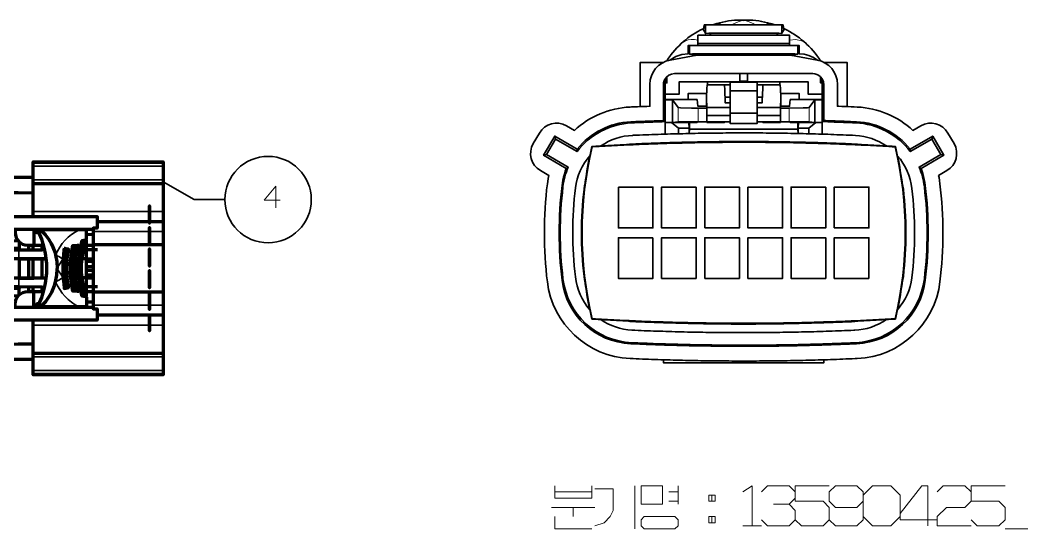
# Model space of a CAD drawing. Header units: millimetres. Extents: x 0 to 174, y 0 to 33.
# Drawn here: x 67.044 to 70.241, y 8.087 to 9.712 of the extents above; entities that cross this region are included whole.
import ezdxf

# ---------------------------------------------------------------- set-up
doc = ezdxf.new("R2010")
doc.units = ezdxf.units.MM
doc.layers.add('PDF_Geomertry', color=7, linetype='Continuous', true_color=0x405f80)

# ---------------------------------------------------------------- blocks, each defined once
blk = doc.blocks.new('SYM_13590425_006')
at = {"layer": 'PDF_Geomertry', "color": 7, "lineweight": 35}
for points in [[(0.0029, 0.5424), (0.0029, 0.5449), (-0.0069, 0.545, 0.066921), (-0.0824, 0.5339), (-0.0918, 0.531), (-0.0961, 0.5296)], [(0.1019, 0.5296), (0.0926, 0.5326), (0.0882, 0.5339, 0.06561), (0.0128, 0.545), (0.0029, 0.5449)], [(-0.1357, 0.5125, 0.06498), (-0.1961, 0.4699), (-0.2032, 0.4631), (-0.21, 0.456), (-0.2167, 0.4488), (-0.2231, 0.4413), (-0.2292, 0.4336), (-0.2308, 0.4314), (-0.2365, 0.4233), (-0.2421, 0.4151), (-0.2422, 0.415), (-0.2422, 0.4144)], [(0.1415, 0.5125, -0.064821), (0.2019, 0.4699), (0.2039, 0.4681), (0.211, 0.4611), (0.2178, 0.454), (0.2243, 0.4467), (0.2307, 0.4392), (0.2367, 0.4314), (0.2368, 0.4313), (0.2425, 0.4232), (0.2481, 0.415), (0.2481, 0.4144)], [(-0.2531, 0.224), (-0.2628, 0.2236), (-0.2726, 0.2233), (-0.2825, 0.2229), (-0.2924, 0.2226), (-0.3022, 0.2222), (-0.3119, 0.2219), (-0.3218, 0.2215), (-0.3317, 0.2211), (-0.3415, 0.2207), (-0.3514, 0.2203), (-0.3575, 0.22, 0.21611), (-0.5282, 0.1328), (-0.5286, 0.1251)], [(0.534, 0.1328, 0.21683), (0.3633, 0.22), (0.3536, 0.2204), (0.3437, 0.2208), (0.3339, 0.2213), (0.324, 0.2217), (0.3142, 0.2221), (0.3044, 0.2224), (0.2946, 0.2228), (0.2847, 0.2231), (0.2749, 0.2235), (0.265, 0.2238), (0.2589, 0.224)], [(-0.2471, 0.2208), (-0.2569, 0.2204), (-0.2668, 0.2201), (-0.2767, 0.2199), (-0.2864, 0.2194), (-0.2963, 0.219), (-0.3061, 0.2188), (-0.316, 0.2183), (-0.3258, 0.2179), (-0.3356, 0.2175), (-0.3454, 0.2171), (-0.3544, 0.2167, 0.223139), (-0.5286, 0.1251), (-0.5976, 0.165), (-0.6261, 0.1156), (-0.5571, 0.0757, 0.071283), (-0.5736, 0.0129, 0.059479), (-0.5736, -0.2812, 0.367756), (-0.3544, -0.4851), (-0.3446, -0.4856), (-0.3347, -0.486), (-0.325, -0.4864), (-0.3151, -0.4868), (-0.3053, -0.4871), (-0.2954, -0.4875), (-0.2856, -0.4879), (-0.2757, -0.4882), (-0.266, -0.4885), (-0.2561, -0.4889), (-0.2463, -0.4892), (-0.2364, -0.4894), (-0.2265, -0.4897), (-0.2168, -0.49), (-0.207, -0.4903), (-0.1971, -0.4906), (-0.1872, -0.4908), (-0.1774, -0.491), (-0.1675, -0.4912), (-0.1576, -0.4914), (-0.1479, -0.4917), (-0.1381, -0.4918), (-0.1282, -0.4919), (-0.1183, -0.4921), (-0.1085, -0.4922), (-0.0986, -0.4924), (-0.0888, -0.4925), (-0.079, -0.4926), (-0.0692, -0.4928), (-0.0593, -0.4928), (-0.0494, -0.4929), (-0.0396, -0.4929), (-0.0297, -0.4929), (-0.0199, -0.4931), (-0.0101, -0.4931), (-0.0003, -0.4931), (0.0096, -0.4931), (0.0194, -0.4931), (0.0293, -0.4931), (0.0392, -0.4929), (0.049, -0.4929), (0.0589, -0.4928), (0.0686, -0.4928), (0.0785, -0.4926), (0.0883, -0.4926), (0.0982, -0.4925), (0.1081, -0.4924), (0.1179, -0.4922), (0.1278, -0.4921), (0.1375, -0.4919), (0.1474, -0.4918), (0.1572, -0.4915), (0.1671, -0.4914), (0.1769, -0.4911), (0.1868, -0.491), (0.1967, -0.4907), (0.2064, -0.4904), (0.2162, -0.4901), (0.2261, -0.49), (0.236, -0.4897), (0.2458, -0.4893), (0.2557, -0.489), (0.2654, -0.4887), (0.2753, -0.4885), (0.2851, -0.4881), (0.295, -0.4878), (0.3049, -0.4874), (0.3146, -0.4869), (0.3244, -0.4865), (0.3343, -0.4862), (0.3442, -0.4858), (0.354, -0.4854), (0.3603, -0.4851, 0.367568), (0.5794, -0.2812, 0.059525), (0.5794, 0.0129, 0.07101), (0.5629, 0.0757), (0.6319, 0.1156), (0.6035, 0.165), (0.5344, 0.1251, 0.223804), (0.3603, 0.2167), (0.3504, 0.2171), (0.3406, 0.2175), (0.3308, 0.2179), (0.321, 0.2183), (0.3111, 0.2188), (0.3012, 0.2192), (0.2914, 0.2194), (0.2815, 0.2199), (0.2718, 0.2201), (0.2619, 0.2206), (0.2529, 0.2208)], [(0.3596, 0.1767), (0.3499, 0.1771), (0.34, 0.1775), (0.3301, 0.1779), (0.3203, 0.1783), (0.3104, 0.1788), (0.3007, 0.179), (0.2908, 0.1794), (0.281, 0.1797), (0.2711, 0.1801), (0.2613, 0.1804), (0.2515, 0.1807), (0.2417, 0.1811), (0.2318, 0.1814), (0.2219, 0.1817), (0.2121, 0.1819), (0.2022, 0.1821), (0.1924, 0.1824), (0.1826, 0.1826), (0.1728, 0.1828), (0.1629, 0.1831), (0.1531, 0.1832), (0.1432, 0.1833), (0.1333, 0.1836), (0.1236, 0.1838), (0.1137, 0.1839), (0.1039, 0.184), (0.094, 0.1842), (0.0842, 0.1842), (0.0743, 0.1843), (0.0644, 0.1844), (0.0547, 0.1844), (0.0449, 0.1844), (0.035, 0.1846), (0.0251, 0.1846), (0.0153, 0.1846), (0.0054, 0.1846), (-0.0044, 0.1846), (-0.0143, 0.1846), (-0.024, 0.1846), (-0.0339, 0.1846), (-0.0437, 0.1844), (-0.0536, 0.1844), (-0.0635, 0.1843), (-0.0733, 0.1843), (-0.0832, 0.1842), (-0.0929, 0.184), (-0.1028, 0.1839), (-0.1126, 0.1838), (-0.1225, 0.1836), (-0.1324, 0.1835), (-0.1422, 0.1833), (-0.1521, 0.1831), (-0.1618, 0.1829), (-0.1717, 0.1828), (-0.1815, 0.1825), (-0.1914, 0.1822), (-0.2012, 0.1819), (-0.2111, 0.1818), (-0.221, 0.1815), (-0.2307, 0.1813), (-0.2406, 0.181), (-0.2504, 0.1806), (-0.2603, 0.1803), (-0.2701, 0.18), (-0.28, 0.1796), (-0.2897, 0.1793), (-0.2996, 0.1789), (-0.3094, 0.1785), (-0.3193, 0.1781), (-0.3292, 0.1778), (-0.3389, 0.1774), (-0.3487, 0.1769), (-0.3514, 0.1768, 0.143588), (-0.4529, 0.1429)], [(-0.4879, 0.1117, 0.148412), (-0.5338, 0.0094, 0.058647), (-0.534, -0.2753, 0.153657), (-0.4879, -0.38)], [(0.4938, -0.38, 0.14935), (0.5396, -0.2778, 0.058623), (0.5399, 0.0069, 0.153457), (0.4938, 0.1117)], [(-0.5632, 0.0714), (-0.5664, 0.0621), (-0.5693, 0.0528), (-0.5718, 0.0432), (-0.5739, 0.0336), (-0.5757, 0.0239), (-0.5767, 0.0168, 0.0598), (-0.5767, -0.2853)], [(0.5825, -0.2853, 0.059797), (0.5825, 0.0168), (0.5811, 0.0265), (0.5793, 0.0363), (0.5771, 0.0458), (0.5744, 0.0553), (0.5714, 0.0647), (0.569, 0.0714), (0.5629, 0.0757)], [(-0.5029, 0.0249), (-0.505, 0.0153), (-0.5065, 0.0056), (-0.5065, 0.005, 0.058924), (-0.5065, -0.2733), (-0.5051, -0.2831), (-0.5031, -0.2926), (-0.5029, -0.2932)], [(0.5087, -0.2932), (0.5108, -0.2836), (0.5124, -0.2739), (0.5124, -0.2733, 0.058875), (0.5124, 0.005), (0.511, 0.0147), (0.5089, 0.0243), (0.5087, 0.0249)], [(-0.5767, -0.2851, 0.366239), (-0.3575, -0.4883), (-0.3478, -0.4887), (-0.3379, -0.4892), (-0.3281, -0.4896), (-0.3182, -0.49), (-0.3083, -0.4904), (-0.2986, -0.4907), (-0.2888, -0.4911), (-0.2789, -0.4915), (-0.269, -0.4918), (-0.2592, -0.4921), (-0.2493, -0.4925), (-0.2396, -0.4928), (-0.2297, -0.4931), (-0.2199, -0.4933), (-0.21, -0.4936), (-0.2001, -0.4939), (-0.1903, -0.494), (-0.1806, -0.4943), (-0.1707, -0.4946), (-0.1608, -0.4947), (-0.151, -0.495), (-0.1411, -0.4951), (-0.1312, -0.4953), (-0.1214, -0.4954), (-0.1117, -0.4956), (-0.1018, -0.4957), (-0.0919, -0.4958), (-0.0821, -0.496), (-0.0722, -0.4961), (-0.0624, -0.4961), (-0.0525, -0.4962), (-0.0428, -0.4962), (-0.0329, -0.4964), (-0.0231, -0.4964), (-0.0132, -0.4964), (-0.0033, -0.4964), (0.0065, -0.4964), (0.0164, -0.4964), (0.0263, -0.4964), (0.036, -0.4964), (0.0458, -0.4962), (0.0557, -0.4962), (0.0656, -0.4961), (0.0754, -0.4961), (0.0853, -0.496), (0.0951, -0.4958), (0.1049, -0.4958), (0.1147, -0.4957), (0.1246, -0.4956), (0.1344, -0.4953), (0.1443, -0.4951), (0.1542, -0.495), (0.164, -0.4949), (0.1738, -0.4946), (0.1836, -0.4944), (0.1935, -0.4942), (0.2033, -0.4939), (0.2132, -0.4936), (0.2231, -0.4935), (0.2329, -0.4932), (0.2426, -0.4928), (0.2525, -0.4925), (0.2624, -0.4922), (0.2722, -0.4919), (0.2821, -0.4915), (0.2918, -0.4912), (0.3017, -0.4908), (0.3115, -0.4906), (0.3214, -0.4901), (0.3313, -0.4897), (0.3411, -0.4893), (0.3508, -0.4889), (0.3607, -0.4885), (0.3633, -0.4883, 0.367109), (0.5825, -0.2851)], [(-0.4529, -0.4112, 0.138884), (-0.3539, -0.445), (-0.344, -0.4454), (-0.3342, -0.4458), (-0.3243, -0.4462), (-0.3144, -0.4467), (-0.3047, -0.4471), (-0.2949, -0.4475), (-0.285, -0.4478), (-0.2751, -0.4482), (-0.2653, -0.4485), (-0.2554, -0.4487), (-0.2457, -0.4492), (-0.2358, -0.4494), (-0.226, -0.4497), (-0.2161, -0.45), (-0.2063, -0.4503), (-0.1964, -0.4506), (-0.1867, -0.4507), (-0.1768, -0.451), (-0.1669, -0.4511), (-0.1571, -0.4514), (-0.1472, -0.4515), (-0.1374, -0.4518), (-0.1275, -0.4519), (-0.1178, -0.4521), (-0.1079, -0.4522), (-0.0981, -0.4524), (-0.0882, -0.4525), (-0.0783, -0.4526), (-0.0685, -0.4526), (-0.0586, -0.4528), (-0.0489, -0.4528), (-0.039, -0.4529), (-0.0292, -0.4529), (-0.0193, -0.4529), (-0.0094, -0.4529), (0.0004, -0.4529), (0.0103, -0.4529), (0.02, -0.4529), (0.0299, -0.4529), (0.0397, -0.4529), (0.0496, -0.4529), (0.0594, -0.4528), (0.0693, -0.4528), (0.0792, -0.4526), (0.089, -0.4525), (0.0987, -0.4524), (0.1086, -0.4522), (0.1185, -0.4521), (0.1283, -0.4519), (0.1382, -0.4518), (0.1481, -0.4517), (0.1579, -0.4515), (0.1676, -0.4512), (0.1775, -0.4511), (0.1874, -0.4508), (0.1972, -0.4506), (0.2071, -0.4504), (0.2169, -0.4501), (0.2267, -0.4499), (0.2365, -0.4496), (0.2464, -0.4493), (0.2563, -0.449), (0.2661, -0.4486), (0.276, -0.4483), (0.2857, -0.4479), (0.2956, -0.4476), (0.3054, -0.4472), (0.3153, -0.4469), (0.3251, -0.4465), (0.335, -0.4461), (0.3447, -0.4457), (0.3546, -0.4453), (0.3572, -0.4451, 0.143374), (0.4586, -0.4112)]]:
    blk.add_lwpolyline(points, format="xyb", dxfattribs=at)
at = {"layer": 'PDF_Geomertry', "color": 7, "lineweight": 13}
for points in [[(0.0425, 0.5296), (0.0204, 0.5388), (0.011, 0.5429), (0.0107, 0.5431), (0.006, 0.5433), (0.0029, 0.5424), (-0.0012, 0.5435), (-0.0049, 0.5431), (-0.0069, 0.545)], [(0.0107, 0.5431), (0.0128, 0.545)], [(-0.0643, 0.5296), (-0.0738, 0.5339), (-0.0782, 0.5344), (-0.0824, 0.5339)], [(-0.0051, 0.5429), (-0.0146, 0.5388), (-0.0367, 0.5296)], [(0.0882, 0.5339), (0.084, 0.5344), (0.0796, 0.5339), (0.0701, 0.5296)], [(-0.1433, 0.4806), (-0.154, 0.4825), (-0.1644, 0.4826), (-0.174, 0.4814), (-0.1829, 0.4785), (-0.1961, 0.4699)], [(-0.0985, 0.5032), (-0.1067, 0.4978), (-0.1085, 0.4965)], [(0.1146, 0.4965), (0.1065, 0.5021), (0.1047, 0.5032)], [(0.2019, 0.4699), (0.195, 0.4751), (0.1872, 0.479), (0.1693, 0.4828), (0.1492, 0.4806)], [(-0.1608, 0.4371), (-0.1619, 0.435)], [(0.1678, 0.435), (0.1667, 0.4371)], [(-0.2057, 0.2201), (-0.2057, 0.2661)], [(-0.1428, 0.2635), (-0.1428, 0.2204)], [(0.1486, 0.2204), (0.1486, 0.2635)], [(0.2115, 0.2661), (0.2115, 0.2201)], [(-0.3544, 0.2167), (-0.3575, 0.22)], [(0.3633, 0.22), (0.3603, 0.2167)], [(-0.5767, 0.0168), (-0.5736, 0.0129)], [(0.5794, 0.0129), (0.5825, 0.0168)], [(-0.5736, -0.2812), (-0.5767, -0.2851)], [(0.5825, -0.2851), (0.5794, -0.2812)], [(-0.3575, -0.4883), (-0.3544, -0.4851)], [(0.3603, -0.4851), (0.3633, -0.4883)]]:
    blk.add_lwpolyline(points, dxfattribs=at)
at = {"layer": 'PDF_Geomertry', "color": 7, "lineweight": 35}
for points in [[(-0.1246, 0.5182), (-0.1333, 0.5139), (-0.1358, 0.5126)], [(-0.119, 0.5017), (-0.119, 0.5296), (-0.1229, 0.5296), (-0.1253, 0.5128), (-0.1222, 0.5083), (-0.119, 0.5017), (-0.1181, 0.5018), (-0.1083, 0.5029), (-0.0985, 0.5032), (0.0029, 0.5032), (0.1043, 0.5032), (0.1044, 0.5032)], [(0.1249, 0.5296), (0.0029, 0.5296), (-0.119, 0.5296)], [(0.1417, 0.5126), (0.1328, 0.5169), (0.1304, 0.5182)], [(-0.1435, 0.4633), (-0.1433, 0.4701), (0.0029, 0.4701), (0.1492, 0.4701), (0.1492, 0.4965), (0.0029, 0.4965), (-0.1433, 0.4965), (-0.1433, 0.4701)], [(0.1249, 0.5017), (0.1151, 0.5028), (0.1053, 0.5032), (0.1047, 0.5032)], [(-0.2324, 0.4169), (-0.214, 0.4285), (-0.1947, 0.4351), (-0.1744, 0.4368), (-0.1744, 0.4633), (-0.1703, 0.4633), (-0.1703, 0.4365), (-0.1619, 0.435), (-0.1494, 0.4322)], [(0.1761, 0.4633), (0.0029, 0.4633), (-0.1703, 0.4633)], [(0.1492, 0.4633), (0.1492, 0.47)], [(0.2382, 0.4169), (0.2254, 0.4257), (0.2112, 0.4321), (0.196, 0.436), (0.1803, 0.4368), (0.1803, 0.4633), (0.1761, 0.4633), (0.1761, 0.4365), (0.1678, 0.435), (0.1554, 0.4322)], [(-0.1703, 0.4365), (-0.1608, 0.4371), (0.0029, 0.4371), (0.1667, 0.4371), (0.1761, 0.4365)], [(-0.3278, 0.2685), (-0.3278, 0.4092), (-0.2546, 0.4092)], [(0.3336, 0.2685), (0.3336, 0.4092), (0.2604, 0.4092)], [(0.2587, 0.3382), (0.2575, 0.3479), (0.2536, 0.3568), (0.2474, 0.3643), (0.2393, 0.3699), (0.2301, 0.3731), (0.2233, 0.3738), (-0.2175, 0.3738), (-0.2272, 0.3724), (-0.2361, 0.3685), (-0.2436, 0.3622), (-0.2492, 0.3542), (-0.2524, 0.345), (-0.2529, 0.3382)], [(-0.2471, 0.3442), (-0.2422, 0.3442), (-0.2422, 0.3638)], [(-0.2471, 0.3578), (-0.2471, 0.2222), (-0.2471, 0.2208), (-0.2471, 0.1807)], [(-0.0089, 0.3738), (-0.0089, 0.3503), (-0.0089, 0.3467), (0.0147, 0.3467), (0.0147, 0.3503)], [(0.0147, 0.3738), (0.0147, 0.3503), (-0.0089, 0.3503)], [(0.2481, 0.3638), (0.2481, 0.3442), (0.2529, 0.3442)], [(0.2529, 0.3578), (0.2529, 0.2222), (0.2529, 0.2208), (0.2529, 0.1807)], [(-0.2531, 0.3382), (-0.2531, 0.224), (-0.2531, 0.2221), (-0.2471, 0.2222)], [(-0.0404, 0.3481), (-0.2028, 0.3481), (-0.2028, 0.3088), (-0.2471, 0.3088)], [(-0.0404, 0.2804), (-0.0561, 0.2804), (-0.0576, 0.3238), (-0.0583, 0.3346), (-0.0592, 0.3382), (-0.1135, 0.3382), (-0.1135, 0.3382), (-0.1135, 0.3382), (-0.1135, 0.3382), (-0.1136, 0.3381), (-0.1137, 0.3376), (-0.114, 0.3356), (-0.1147, 0.3275), (-0.116, 0.2954), (-0.116, 0.2696)], [(-0.1128, 0.3382), (-0.1128, 0.3479)], [(-0.0404, 0.3382), (-0.0593, 0.3382)], [(-0.0089, 0.3478), (-0.0404, 0.3478), (-0.0404, 0.3467), (-0.0089, 0.3467)], [(-0.0404, 0.3467), (-0.0404, 0.3461), (0.0463, 0.3461), (0.0463, 0.3467), (0.0463, 0.3478), (0.0147, 0.3478)], [(0.0463, 0.2474), (0.0463, 0.2147), (-0.0404, 0.2147), (-0.0404, 0.2474), (-0.0404, 0.319), (-0.0404, 0.3461)], [(0.0463, 0.3467), (0.0147, 0.3467)], [(0.2529, 0.3088), (0.2086, 0.3088), (0.2086, 0.3481), (0.0463, 0.3481)], [(0.0463, 0.3461), (0.0463, 0.319)], [(0.0651, 0.3382), (0.0463, 0.3382)], [(0.0463, 0.2804), (0.0619, 0.2804), (0.0622, 0.2875), (0.0636, 0.3272), (0.0644, 0.3363), (0.0647, 0.3381), (0.0649, 0.3382), (0.0649, 0.3382), (0.0649, 0.3382), (0.065, 0.3382), (0.1192, 0.3382), (0.1199, 0.3356), (0.1206, 0.3275), (0.1218, 0.2954), (0.1212, 0.2856), (0.1207, 0.2758), (0.1203, 0.266), (0.1203, 0.2654)], [(0.1186, 0.3382), (0.1186, 0.3479)], [(0.2589, 0.3382), (0.2589, 0.224), (0.2589, 0.2221), (0.2529, 0.2222)], [(-0.2471, 0.291), (-0.1456, 0.291), (-0.1433, 0.2696), (-0.116, 0.2696), (-0.1147, 0.2635), (-0.1428, 0.2635), (-0.1636, 0.2636), (-0.199, 0.265), (-0.2051, 0.2658), (-0.2057, 0.2661), (-0.2057, 0.2661), (-0.2242, 0.2901), (-0.2471, 0.2901)], [(-0.1428, 0.2203), (-0.1526, 0.2204), (-0.1625, 0.2204), (-0.1724, 0.2203), (-0.1822, 0.2203), (-0.1921, 0.2203), (-0.2018, 0.2201), (-0.2057, 0.2201), (-0.2243, 0.2178), (-0.2242, 0.2901)], [(-0.1743, 0.291), (-0.1743, 0.2979), (-0.1739, 0.3106), (-0.1154, 0.3106)], [(-0.1739, 0.3106), (-0.1739, 0.291)], [(-0.1144, 0.2654), (-0.1149, 0.2753), (-0.1154, 0.2851), (-0.116, 0.295), (-0.116, 0.2954)], [(-0.0404, 0.2989), (-0.0567, 0.2989)], [(-0.0404, 0.319), (0.0463, 0.319), (0.0463, 0.2474), (-0.0404, 0.2474)], [(0.0625, 0.2989), (0.0463, 0.2989)], [(0.2529, 0.2901), (0.23, 0.2901), (0.2115, 0.2661), (0.2063, 0.2651), (0.1924, 0.2642), (0.1486, 0.2635), (0.1206, 0.2635), (0.1218, 0.2696), (0.1492, 0.2696), (0.1514, 0.291), (0.2529, 0.291)], [(0.1212, 0.3106), (0.1797, 0.3106), (0.1801, 0.2979), (0.1801, 0.291)], [(0.1218, 0.2954), (0.1218, 0.2696)], [(0.23, 0.2901), (0.2301, 0.2178), (0.2115, 0.2201), (0.2018, 0.2203), (0.1919, 0.2203), (0.1821, 0.2203), (0.1722, 0.2204), (0.1624, 0.2204), (0.1525, 0.2203), (0.1486, 0.2203)], [(0.1797, 0.3106), (0.1797, 0.291)], [(-0.1147, 0.2635), (-0.1147, 0.2204), (-0.1428, 0.2204)], [(-0.0404, 0.2654), (-0.1144, 0.2654), (-0.1144, 0.2403), (-0.0404, 0.2403)], [(0.0463, 0.2403), (0.1203, 0.2403), (0.1203, 0.2654), (0.0463, 0.2654)], [(0.1206, 0.2635), (0.1206, 0.2204), (0.1486, 0.2204)], [(-0.0404, 0.2204), (-0.1146, 0.2204), (-0.1144, 0.2403)], [(0.1203, 0.2403), (0.1204, 0.2204), (0.0463, 0.2204)], [(-0.2471, 0.2176), (-0.1456, 0.2176), (-0.1433, 0.2197), (-0.116, 0.2197), (-0.1137, 0.2176), (-0.0586, 0.2176), (-0.0561, 0.2201), (-0.0404, 0.2201)], [(-0.2243, 0.2178), (-0.2471, 0.2178)], [(-0.2275, 0.2176), (-0.2051, 0.1996), (-0.1713, 0.1996), (-0.1717, 0.2176)], [(-0.2051, 0.1996), (-0.2051, 0.1819)], [(-0.1713, 0.1996), (-0.1713, 0.1828)], [(-0.1706, 0.1828), (-0.1704, 0.1964)], [(-0.1704, 0.2178), (-0.1704, 0.1964), (0.1762, 0.1964), (0.1762, 0.2178)], [(-0.1146, 0.2204), (-0.1147, 0.2204)], [(-0.0404, 0.2199), (-0.0564, 0.2199)], [(0.2529, 0.2176), (0.1514, 0.2176), (0.1492, 0.2197), (0.1218, 0.2197), (0.1196, 0.2176), (0.0644, 0.2176), (0.0619, 0.2201), (0.0463, 0.2201)], [(0.0622, 0.2199), (0.0463, 0.2199)], [(0.1204, 0.2204), (0.1206, 0.2204)], [(0.1762, 0.1964), (0.1764, 0.1828)], [(0.1775, 0.2176), (0.1771, 0.1996), (0.211, 0.1996), (0.2333, 0.2176)], [(0.1771, 0.1996), (0.1771, 0.1828)], [(0.211, 0.1819), (0.211, 0.1996)], [(0.2301, 0.2178), (0.2529, 0.2178)], [(-0.6261, 0.1156), (-0.6354, 0.1131), (-0.6001, 0.1743)], [(-0.5976, 0.165), (-0.6001, 0.1743), (-0.5282, 0.1328)], [(-0.2447, 0.1808), (-0.2471, 0.1808)], [(0.2529, 0.1808), (0.2506, 0.1808)], [(0.5344, 0.1251), (0.534, 0.1328), (0.606, 0.1743)], [(0.6035, 0.165), (0.606, 0.1743), (0.6412, 0.1131)], [(0.4861, 0.1401), (0.4871, 0.1413), (0.4772, 0.1418), (0.4674, 0.1425), (0.4576, 0.1431), (0.4478, 0.1436), (0.4379, 0.1442), (0.4281, 0.1446), (0.4183, 0.1451), (0.4085, 0.1457), (0.3986, 0.1461), (0.3888, 0.1467), (0.3789, 0.1471), (0.3692, 0.1476), (0.3593, 0.1481), (0.3572, 0.1481), (0.3572, 0.1483), (0.3474, 0.1488), (0.3376, 0.1492), (0.3278, 0.1496), (0.3179, 0.15), (0.3081, 0.1504), (0.2982, 0.1507), (0.2885, 0.1511), (0.2786, 0.1515), (0.2688, 0.1518), (0.2589, 0.1521), (0.249, 0.1525), (0.2392, 0.1528), (0.2294, 0.1531), (0.2196, 0.1533), (0.2097, 0.1536), (0.1999, 0.1538), (0.19, 0.154), (0.1801, 0.1543), (0.1703, 0.1544), (0.1606, 0.1547), (0.1507, 0.1549), (0.1408, 0.155), (0.131, 0.1551), (0.1211, 0.1554), (0.1113, 0.1556), (0.1014, 0.1557), (0.0917, 0.1557), (0.0818, 0.1558), (0.0719, 0.156), (0.0621, 0.156), (0.0522, 0.1561), (0.0424, 0.1561), (0.0325, 0.1563), (0.0228, 0.1563), (0.0129, 0.1563), (0.0031, 0.1563), (-0.0068, 0.1563), (-0.0167, 0.1563), (-0.0265, 0.1563), (-0.0364, 0.1561), (-0.0463, 0.1561), (-0.056, 0.156), (-0.0658, 0.156), (-0.0757, 0.1558), (-0.0856, 0.1557), (-0.0954, 0.1557), (-0.1053, 0.1556), (-0.1151, 0.1554), (-0.1249, 0.1553), (-0.1347, 0.155), (-0.1446, 0.1549), (-0.1544, 0.1547), (-0.1643, 0.1544), (-0.1742, 0.1543), (-0.184, 0.154), (-0.1937, 0.1538), (-0.2036, 0.1536), (-0.2135, 0.1533), (-0.2233, 0.1531), (-0.2332, 0.1528), (-0.2431, 0.1525), (-0.2528, 0.1521), (-0.2626, 0.1518), (-0.2725, 0.1515), (-0.2824, 0.1511), (-0.2922, 0.1508), (-0.3019, 0.1504), (-0.3118, 0.15), (-0.3217, 0.1496), (-0.3315, 0.1492), (-0.3414, 0.1488), (-0.3513, 0.1483), (-0.3514, 0.1483), (-0.3514, 0.1481), (-0.3612, 0.1476), (-0.3711, 0.1472), (-0.381, 0.1468), (-0.3907, 0.1463), (-0.4006, 0.1458), (-0.4104, 0.1453), (-0.4203, 0.1447), (-0.43, 0.1442), (-0.4399, 0.1438), (-0.4497, 0.1432), (-0.4596, 0.1425), (-0.4693, 0.1419), (-0.4792, 0.1414), (-0.4812, 0.1413), (-0.4803, 0.1401)], [(0.3761, 0.1472), (0.3664, 0.1485), (0.3572, 0.1492), (0.3474, 0.1496), (0.3375, 0.15), (0.3276, 0.1504), (0.3179, 0.1508), (0.3081, 0.1513), (0.2982, 0.1517), (0.2883, 0.1519), (0.2785, 0.1524), (0.2688, 0.1526), (0.2589, 0.1529), (0.249, 0.1533), (0.2392, 0.1536), (0.2293, 0.1539), (0.2194, 0.1542), (0.2097, 0.1544), (0.1999, 0.1546), (0.19, 0.1549), (0.1801, 0.1551), (0.1703, 0.1553), (0.1604, 0.1556), (0.1506, 0.1557), (0.1408, 0.1558), (0.131, 0.1561), (0.1211, 0.1563), (0.1113, 0.1564), (0.1014, 0.1565), (0.0915, 0.1565), (0.0817, 0.1567), (0.0719, 0.1568), (0.0621, 0.1568), (0.0522, 0.1569), (0.0424, 0.1569), (0.0325, 0.1571), (0.0226, 0.1571), (0.0128, 0.1571), (0.0031, 0.1571), (-0.0068, 0.1571), (-0.0167, 0.1571), (-0.0265, 0.1571), (-0.0364, 0.1569), (-0.0463, 0.1569), (-0.0561, 0.1568), (-0.066, 0.1568), (-0.0757, 0.1567), (-0.0856, 0.1565), (-0.0954, 0.1565), (-0.1053, 0.1564), (-0.1151, 0.1563), (-0.125, 0.1561), (-0.1349, 0.1558), (-0.1446, 0.1557), (-0.1544, 0.1556), (-0.1643, 0.1553), (-0.1742, 0.1551), (-0.184, 0.1549), (-0.1939, 0.1546), (-0.2036, 0.1544), (-0.2135, 0.1542), (-0.2233, 0.1539), (-0.2332, 0.1536), (-0.2431, 0.1533), (-0.2529, 0.1529), (-0.2628, 0.1526), (-0.2725, 0.1524), (-0.2824, 0.1519), (-0.2922, 0.1517), (-0.3021, 0.1513), (-0.3119, 0.1508), (-0.3217, 0.1504), (-0.3315, 0.15), (-0.3414, 0.1496), (-0.3513, 0.1492), (-0.3514, 0.1492), (-0.3612, 0.1485), (-0.3703, 0.1472)], [(-0.5571, 0.0757), (-0.5632, 0.0714), (-0.6354, 0.1131)], [(0.6319, 0.1156), (0.6412, 0.1131), (0.569, 0.0714)], [(-0.5099, -0.0392), (-0.5101, -0.0501), (-0.5108, -0.06), (-0.5114, -0.0699), (-0.5118, -0.079), (-0.5132, -0.0949), (-0.5135, -0.1047), (-0.5137, -0.1144), (-0.5139, -0.1243), (-0.5139, -0.1342), (-0.5139, -0.144), (-0.5137, -0.1539), (-0.5135, -0.1637), (-0.5132, -0.1735), (-0.5132, -0.1736), (-0.5118, -0.1893), (-0.5113, -0.1992), (-0.5107, -0.209), (-0.5101, -0.2182), (-0.5099, -0.2293)], [(0.5157, -0.2293), (0.516, -0.2182), (0.5167, -0.2083), (0.5172, -0.1986), (0.5176, -0.1893), (0.519, -0.1736), (0.5193, -0.1637), (0.5196, -0.1539), (0.5197, -0.144), (0.5197, -0.1342), (0.5197, -0.1243), (0.5196, -0.1144), (0.5193, -0.1047), (0.519, -0.0949), (0.519, -0.0949), (0.5176, -0.079), (0.5171, -0.0692), (0.5165, -0.0594), (0.516, -0.0501), (0.5157, -0.0392)], [(-0.4803, -0.4085), (-0.4812, -0.4096), (-0.4714, -0.4103), (-0.4615, -0.4108), (-0.4518, -0.4114), (-0.4419, -0.4119), (-0.4321, -0.4125), (-0.4222, -0.4131), (-0.4125, -0.4135), (-0.4026, -0.414), (-0.3928, -0.4146), (-0.3829, -0.415), (-0.3731, -0.4154), (-0.3633, -0.416), (-0.3535, -0.4164), (-0.3514, -0.4165), (-0.3514, -0.4167), (-0.3415, -0.4171), (-0.3318, -0.4175), (-0.3219, -0.4179), (-0.3121, -0.4183), (-0.3022, -0.4187), (-0.2924, -0.4192), (-0.2826, -0.4194), (-0.2728, -0.4199), (-0.2629, -0.4201), (-0.2531, -0.4204), (-0.2432, -0.4208), (-0.2333, -0.4211), (-0.2236, -0.4214), (-0.2138, -0.4217), (-0.2039, -0.4219), (-0.194, -0.4222), (-0.1842, -0.4224), (-0.1743, -0.4226), (-0.1644, -0.4228), (-0.1547, -0.4231), (-0.1449, -0.4232), (-0.135, -0.4235), (-0.1251, -0.4236), (-0.1153, -0.4237), (-0.1054, -0.4239), (-0.0956, -0.424), (-0.0858, -0.4242), (-0.076, -0.4242), (-0.0661, -0.4243), (-0.0562, -0.4244), (-0.0464, -0.4244), (-0.0365, -0.4244), (-0.0267, -0.4246), (-0.0169, -0.4246), (-0.0071, -0.4246), (0.0028, -0.4246), (0.0126, -0.4246), (0.0225, -0.4246), (0.0324, -0.4246), (0.0422, -0.4244), (0.0521, -0.4244), (0.0618, -0.4244), (0.0717, -0.4243), (0.0815, -0.4242), (0.0914, -0.4242), (0.1013, -0.424), (0.1111, -0.4239), (0.121, -0.4237), (0.1307, -0.4236), (0.1406, -0.4235), (0.1504, -0.4232), (0.1603, -0.4231), (0.1701, -0.4228), (0.18, -0.4226), (0.1899, -0.4224), (0.1996, -0.4222), (0.2094, -0.4219), (0.2193, -0.4217), (0.2292, -0.4214), (0.239, -0.4211), (0.2489, -0.4208), (0.2586, -0.4206), (0.2685, -0.4201), (0.2783, -0.4199), (0.2882, -0.4194), (0.2981, -0.4192), (0.3078, -0.4187), (0.3176, -0.4183), (0.3275, -0.4179), (0.3374, -0.4176), (0.3472, -0.4172), (0.3569, -0.4167), (0.3572, -0.4167), (0.3572, -0.4165), (0.3671, -0.416), (0.3769, -0.4156), (0.3868, -0.4151), (0.3965, -0.4146), (0.4064, -0.4142), (0.4163, -0.4136), (0.4261, -0.4131), (0.4358, -0.4126), (0.4457, -0.4121), (0.4556, -0.4115), (0.4654, -0.411), (0.4751, -0.4104), (0.485, -0.4097), (0.4871, -0.4096), (0.4861, -0.4085)], [(-0.3703, -0.4156), (-0.3606, -0.4169), (-0.3514, -0.4175), (-0.3415, -0.4181), (-0.3317, -0.4185), (-0.3219, -0.4187), (-0.3121, -0.4192), (-0.3022, -0.4196), (-0.2924, -0.42), (-0.2825, -0.4203), (-0.2726, -0.4207), (-0.2629, -0.421), (-0.2531, -0.4214), (-0.2432, -0.4217), (-0.2333, -0.4219), (-0.2235, -0.4222), (-0.2136, -0.4225), (-0.2039, -0.4228), (-0.194, -0.4231), (-0.1842, -0.4232), (-0.1743, -0.4235), (-0.1644, -0.4237), (-0.1546, -0.4239), (-0.1449, -0.424), (-0.135, -0.4243), (-0.1251, -0.4244), (-0.1153, -0.4246), (-0.1054, -0.4247), (-0.0956, -0.4249), (-0.0857, -0.425), (-0.0758, -0.425), (-0.0661, -0.4251), (-0.0562, -0.4253), (-0.0464, -0.4253), (-0.0365, -0.4254), (-0.0267, -0.4254), (-0.0168, -0.4254), (-0.0069, -0.4254), (0.0028, -0.4254), (0.0126, -0.4254), (0.0225, -0.4254), (0.0324, -0.4254), (0.0422, -0.4254), (0.0521, -0.4253), (0.0619, -0.4253), (0.0718, -0.4251), (0.0815, -0.425), (0.0914, -0.425), (0.1013, -0.4249), (0.1111, -0.4247), (0.121, -0.4246), (0.1308, -0.4244), (0.1406, -0.4243), (0.1504, -0.424), (0.1603, -0.4239), (0.1701, -0.4237), (0.18, -0.4235), (0.1899, -0.4232), (0.1997, -0.4231), (0.2094, -0.4228), (0.2193, -0.4225), (0.2292, -0.4222), (0.239, -0.4219), (0.2489, -0.4217), (0.2587, -0.4214), (0.2685, -0.421), (0.2783, -0.4207), (0.2882, -0.4203), (0.2981, -0.42), (0.3079, -0.4196), (0.3178, -0.4192), (0.3275, -0.4189), (0.3374, -0.4185), (0.3472, -0.4181), (0.3571, -0.4175), (0.3572, -0.4175), (0.3671, -0.4168), (0.3761, -0.4156)], [(0.2589, -0.5396), (0.2589, -0.5492), (-0.2531, -0.5492), (-0.2531, -0.5396)]]:
    blk.add_lwpolyline(points, dxfattribs=at)
for points in [[(0.1249, 0.5017), (0.1249, 0.5296), (0.1287, 0.5296), (0.1311, 0.5128), (0.1281, 0.5083)], [(-0.3967, 0.0115), (-0.3967, -0.1185), (-0.2864, -0.1185), (-0.2864, 0.0115)], [(-0.1486, 0.0115), (-0.1486, -0.1185), (-0.2589, -0.1185), (-0.2589, 0.0115)], [(-0.1211, -0.1185), (-0.0108, -0.1185), (-0.0108, 0.0115), (-0.1211, 0.0115)], [(0.0167, 0.0115), (0.1269, 0.0115), (0.1269, -0.1185), (0.0167, -0.1185)], [(0.2647, 0.0115), (0.2647, -0.1185), (0.1544, -0.1185), (0.1544, 0.0115)], [(0.2922, -0.1185), (0.4025, -0.1185), (0.4025, 0.0115), (0.2922, 0.0115)], [(-0.2864, -0.1499), (-0.3967, -0.1499), (-0.3967, -0.2799), (-0.2864, -0.2799)], [(-0.1486, -0.2799), (-0.2589, -0.2799), (-0.2589, -0.1499), (-0.1486, -0.1499)], [(-0.1211, -0.2799), (-0.1211, -0.1499), (-0.0108, -0.1499), (-0.0108, -0.2799)], [(0.0167, -0.2799), (0.0167, -0.1499), (0.1269, -0.1499), (0.1269, -0.2799)], [(0.2647, -0.2799), (0.1544, -0.2799), (0.1544, -0.1499), (0.2647, -0.1499)], [(0.4025, -0.2799), (0.4025, -0.1499), (0.2922, -0.1499), (0.2922, -0.2799)]]:
    blk.add_lwpolyline(points, close=True, dxfattribs=at)
for points in [[(-0.3597, 0.2672, 0.178383), (-0.5372, 0.1925), (-0.5628, 0.2074, 0.41407), (-0.6489, 0.1843), (-0.6685, 0.1504, 0.414109), (-0.6454, 0.0643), (-0.619, 0.049), (-0.621, 0.0394), (-0.6225, 0.0297), (-0.6235, 0.0225, 0.060256), (-0.6235, -0.2908, 0.366559), (-0.3597, -0.5356), (-0.3499, -0.536), (-0.34, -0.5364), (-0.3301, -0.5368), (-0.3203, -0.5372), (-0.3106, -0.5376), (-0.3007, -0.5379), (-0.2908, -0.5383), (-0.281, -0.5387), (-0.2711, -0.539), (-0.2613, -0.5393), (-0.2515, -0.5397), (-0.2417, -0.54), (-0.2318, -0.5403), (-0.2219, -0.5406), (-0.2121, -0.5408), (-0.2022, -0.5411), (-0.1925, -0.5412), (-0.1826, -0.5415), (-0.1728, -0.5418), (-0.1629, -0.5419), (-0.1531, -0.5422), (-0.1432, -0.5424), (-0.1335, -0.5425), (-0.1236, -0.5426), (-0.1137, -0.5428), (-0.1039, -0.5429), (-0.094, -0.5431), (-0.0842, -0.5432), (-0.0743, -0.5433), (-0.0646, -0.5433), (-0.0547, -0.5435), (-0.0449, -0.5435), (-0.035, -0.5436), (-0.0251, -0.5436), (-0.0153, -0.5436), (-0.0054, -0.5436), (0.0044, -0.5436), (0.0142, -0.5436), (0.024, -0.5436), (0.0339, -0.5436), (0.0437, -0.5436), (0.0536, -0.5435), (0.0635, -0.5435), (0.0733, -0.5433), (0.0831, -0.5433), (0.0929, -0.5432), (0.1028, -0.5431), (0.1126, -0.5429), (0.1225, -0.5428), (0.1324, -0.5426), (0.1422, -0.5425), (0.1519, -0.5424), (0.1618, -0.5421), (0.1717, -0.5419), (0.1815, -0.5417), (0.1914, -0.5415), (0.2013, -0.5412), (0.2111, -0.541), (0.2208, -0.5407), (0.2307, -0.5404), (0.2406, -0.5401), (0.2504, -0.5399), (0.2603, -0.5396), (0.2701, -0.5393), (0.2799, -0.5389), (0.2897, -0.5386), (0.2996, -0.5382), (0.3094, -0.5379), (0.3193, -0.5375), (0.329, -0.5371), (0.3389, -0.5367), (0.3487, -0.5362), (0.3586, -0.5358), (0.3656, -0.5356, 0.36659), (0.6293, -0.2908, 0.0603), (0.6293, 0.0225), (0.6281, 0.0322), (0.6262, 0.0419), (0.6249, 0.049), (0.6513, 0.0643, 0.412115), (0.6743, 0.1504), (0.6547, 0.1843, 0.412156), (0.5686, 0.2074), (0.543, 0.1925, 0.177837), (0.3656, 0.2672), (0.3557, 0.2676), (0.3458, 0.2681), (0.336, 0.2685), (0.3261, 0.2689), (0.3164, 0.2692), (0.3065, 0.2696), (0.3021, 0.2697), (0.3021, 0.3396, 0.362404), (0.2376, 0.4171), (0.1525, 0.4328), (-0.1467, 0.4328), (-0.2318, 0.4171, 0.362274), (-0.2963, 0.3396), (-0.2963, 0.2697), (-0.3061, 0.2694), (-0.316, 0.269), (-0.3258, 0.2686), (-0.3357, 0.2682), (-0.3454, 0.2678), (-0.3553, 0.2674)], [(0.4861, -0.4085, 0.117462), (0.4861, 0.1401), (0.4763, 0.1407), (0.4664, 0.1413), (0.4567, 0.1418), (0.4468, 0.1424), (0.4369, 0.1429), (0.4271, 0.1435), (0.4174, 0.144), (0.4075, 0.1444), (0.3976, 0.145), (0.3878, 0.1454), (0.3779, 0.146), (0.3682, 0.1464), (0.3583, 0.1468), (0.3485, 0.1472), (0.3386, 0.1478), (0.3287, 0.1481), (0.319, 0.1485), (0.3092, 0.1489), (0.2993, 0.1493), (0.2894, 0.1496), (0.2796, 0.15), (0.2699, 0.1503), (0.26, 0.1507), (0.2501, 0.151), (0.2403, 0.1513), (0.2304, 0.1515), (0.2206, 0.1518), (0.2108, 0.1521), (0.201, 0.1524), (0.1911, 0.1526), (0.1813, 0.1528), (0.1714, 0.1531), (0.1615, 0.1532), (0.1517, 0.1535), (0.1419, 0.1536), (0.1321, 0.1538), (0.1222, 0.1539), (0.1124, 0.154), (0.1025, 0.1542), (0.0926, 0.1543), (0.0828, 0.1544), (0.0731, 0.1544), (0.0632, 0.1546), (0.0533, 0.1546), (0.0435, 0.1547), (0.0336, 0.1547), (0.0237, 0.1547), (0.0139, 0.1547), (0.0042, 0.1549), (-0.0057, 0.1547), (-0.0156, 0.1547), (-0.0254, 0.1547), (-0.0353, 0.1547), (-0.0451, 0.1546), (-0.055, 0.1546), (-0.0649, 0.1544), (-0.0746, 0.1544), (-0.0844, 0.1543), (-0.0943, 0.1542), (-0.1042, 0.154), (-0.114, 0.1539), (-0.1239, 0.1538), (-0.1337, 0.1536), (-0.1435, 0.1535), (-0.1533, 0.1532), (-0.1632, 0.1531), (-0.1731, 0.1529), (-0.1829, 0.1526), (-0.1928, 0.1524), (-0.2025, 0.1521), (-0.2124, 0.1519), (-0.2222, 0.1517), (-0.2321, 0.1514), (-0.242, 0.151), (-0.2518, 0.1507), (-0.2615, 0.1504), (-0.2714, 0.15), (-0.2813, 0.1497), (-0.2911, 0.1493), (-0.301, 0.149), (-0.3108, 0.1486), (-0.3206, 0.1482), (-0.3304, 0.1478), (-0.3403, 0.1474), (-0.3501, 0.1469), (-0.36, 0.1465), (-0.3697, 0.1461), (-0.3796, 0.1456), (-0.3894, 0.1451), (-0.3993, 0.1446), (-0.4092, 0.1442), (-0.4189, 0.1436), (-0.4288, 0.1431), (-0.4386, 0.1425), (-0.4485, 0.1419), (-0.4582, 0.1414), (-0.4681, 0.1408), (-0.4779, 0.1403), (-0.4803, 0.1401, 0.117487), (-0.4803, -0.4085), (-0.4704, -0.409), (-0.4606, -0.4096), (-0.4508, -0.4103), (-0.441, -0.4108), (-0.4311, -0.4112), (-0.4213, -0.4118), (-0.4115, -0.4124), (-0.4017, -0.4129), (-0.3918, -0.4133), (-0.3819, -0.4139), (-0.3721, -0.4143), (-0.3624, -0.4147), (-0.3525, -0.4153), (-0.3426, -0.4157), (-0.3328, -0.4161), (-0.3231, -0.4165), (-0.3132, -0.4169), (-0.3033, -0.4172), (-0.2935, -0.4176), (-0.2836, -0.4181), (-0.2737, -0.4183), (-0.264, -0.4187), (-0.2542, -0.419), (-0.2443, -0.4193), (-0.2344, -0.4196), (-0.2246, -0.4199), (-0.2147, -0.4201), (-0.205, -0.4204), (-0.1951, -0.4207), (-0.1853, -0.421), (-0.1754, -0.4211), (-0.1656, -0.4214), (-0.1557, -0.4215), (-0.1458, -0.4218), (-0.1361, -0.4219), (-0.1262, -0.4221), (-0.1164, -0.4222), (-0.1065, -0.4224), (-0.0967, -0.4225), (-0.0868, -0.4226), (-0.0771, -0.4228), (-0.0672, -0.4229), (-0.0574, -0.4229), (-0.0475, -0.4231), (-0.0376, -0.4231), (-0.0278, -0.4231), (-0.0179, -0.4232), (-0.0081, -0.4232), (0.0017, -0.4232), (0.0115, -0.4232), (0.0214, -0.4232), (0.0312, -0.4231), (0.0411, -0.4231), (0.051, -0.4231), (0.0608, -0.4229), (0.0705, -0.4229), (0.0804, -0.4228), (0.0903, -0.4226), (0.1001, -0.4225), (0.11, -0.4225), (0.1199, -0.4224), (0.1297, -0.4221), (0.1394, -0.4219), (0.1493, -0.4218), (0.1592, -0.4217), (0.169, -0.4214), (0.1789, -0.4212), (0.1887, -0.421), (0.1986, -0.4207), (0.2083, -0.4206), (0.2182, -0.4203), (0.2281, -0.42), (0.2379, -0.4197), (0.2478, -0.4194), (0.2576, -0.419), (0.2674, -0.4187), (0.2772, -0.4185), (0.2871, -0.4181), (0.2969, -0.4178), (0.3068, -0.4174), (0.3167, -0.4169), (0.3264, -0.4165), (0.3362, -0.4161), (0.3461, -0.4157), (0.356, -0.4153), (0.3658, -0.4149), (0.3756, -0.4144), (0.3854, -0.414), (0.3953, -0.4135), (0.4051, -0.4131), (0.4149, -0.4125), (0.4247, -0.4119), (0.4346, -0.4114), (0.4444, -0.411), (0.4543, -0.4104), (0.464, -0.4097), (0.4739, -0.4092), (0.4838, -0.4086)], [(-0.3703, -0.4854), (-0.3703, -0.4865, -0.150087), (-0.4951, -0.4336), (-0.4951, -0.4318, 0.1515)], [(0.501, -0.4336), (0.501, -0.4318, -0.150725), (0.3761, -0.4854), (0.3761, -0.4865, 0.15092)]]:
    blk.add_lwpolyline(points, format="xyb", close=True, dxfattribs=at)
blk.add_arc((0.3499, -0.0139), 0.1908, 55.2648, 87.048, dxfattribs=at)
for centre, major_axis, ratio, start_param, end_param in [((-0.4768, 0.0466), (0.0267, 0.1696), 0.132163, 1.000065, 2.121829), ((0.4835, 0.0462), (-0.0262, 0.1669), 0.129241, 4.155135, 5.297483), ((-0.4748, -0.312), (-0.0276, 0.1781), 0.139556, 1.066294, 2.128726), ((0.4838, -0.3154), (0.0261, 0.1656), 0.127979, 4.127703, 5.279)]:
    blk.add_ellipse(centre, major_axis=major_axis, ratio=ratio, start_param=start_param, end_param=end_param, dxfattribs=at)
blk = doc.blocks.new('SYM_4_030')
at = {"layer": 'PDF_Geomertry', "lineweight": 70}
for points in [[(-0.0669, 0.1653), (-0.0669, 0.1813), (-0.0669, 0.2701), (-0.0669, 0.2828), (-0.0669, 0.3259), (-0.0669, 0.3358), (-0.0669, 0.3399), (0.3483, 0.3399), (0.3483, 0.3358), (0.3483, 0.3259), (0.3483, 0.2828), (0.3483, 0.2701), (0.3483, 0.1813), (0.3483, 0.1497), (0.3483, 0.1174), (0.3483, 0.0748), (0.3483, -0.0748), (0.3483, -0.1173), (0.3483, -0.1497), (0.3483, -0.1813), (0.3483, -0.2701), (0.3483, -0.2828), (0.3483, -0.3259), (0.3483, -0.3356), (0.3483, -0.3399), (-0.0669, -0.3399), (-0.0669, -0.3356), (-0.0669, -0.3259), (-0.0669, -0.2828), (-0.0669, -0.2701), (-0.0669, -0.1813), (-0.0669, -0.1653)], [(-0.0669, 0.2903), (-0.1624, 0.2903), (-0.1624, 0.2417), (-0.1624, 0.2017)], [(-0.1853, 0.1295), (-0.1939, 0.1338), (-0.3013, 0.1342), (-0.3013, 0.1765), (-0.1703, 0.1776), (-0.1703, 0.2041), (-0.1703, 0.2828), (-0.3131, 0.2803), (-0.3225, 0.2783), (-0.3303, 0.2726), (-0.3353, 0.2644), (-0.3367, 0.2563), (-0.3367, 0.2016), (-0.3367, 0.0665)], [(-0.1703, 0.256), (-0.1624, 0.2562)], [(0.3483, 0.2701), (-0.0669, 0.2701)], [(-0.0669, 0.2405), (-0.1144, 0.241), (-0.1624, 0.2417)], [(-0.1371, 0.1251), (-0.1706, 0.1447), (-0.2244, 0.1447), (-0.2933, 0.1447), (-0.2933, 0.1653), (-0.2244, 0.1653), (0.1376, 0.1653), (0.1376, 0.1288), (0.1247, 0.1288), (0.1247, 0.1174), (0.1247, 0.0748), (0.1247, -0.0748), (0.1247, -0.1173), (0.1247, -0.1287), (0.1376, -0.1287), (0.1376, -0.1653), (-0.2244, -0.1653), (-0.2933, -0.1653), (-0.2933, -0.1447), (-0.2244, -0.1447), (-0.1706, -0.1447), (-0.1371, -0.1249), (-0.1853, -0.1249), (-0.1853, -0.1447)], [(-0.1853, 0.1447), (-0.1853, 0.1251), (-0.1371, 0.1251), (0.1247, 0.1251)], [(0.1376, 0.1497), (0.3483, 0.1497)], [(-0.1743, 0.124), (-0.1764, 0.1251)], [(-0.1349, 0.0872), (-0.1349, 0.1041), (-0.1743, 0.124), (-0.1743, 0.0874)], [(-0.0646, 0.1251), (-0.0646, 0.0742)], [(-0.0474, 0.1133), (-0.0551, 0.1135), (-0.0551, 0.1251)], [(-0.0518, 0.1226), (-0.0431, 0.1226)], [(0.1031, 0.0919), (0.1031, 0.1226), (0.0803, 0.1226), (-0.0431, 0.1226), (-0.0285, 0.1078), (-0.0165, 0.092), (-0.0089, 0.0791), (-0.0035, 0.0678), (0.0033, 0.0492), (0.0051, 0.0427), (0.0092, 0.0217), (0.0103, 0.0001)], [(0.1247, 0.1074), (0.1031, 0.1083)], [(-0.3051, -0.0662), (-0.3131, -0.0662), (-0.3367, -0.0665), (-0.3367, 0.0665), (-0.3131, 0.0662), (-0.3051, 0.0662)], [(-0.2815, -0.0884), (-0.3051, -0.0885), (-0.3051, 0.0885), (-0.2815, 0.0884)], [(-0.1136, 0.0869), (-0.2372, 0.088), (-0.2815, 0.0884), (-0.2815, -0.0884), (-0.2372, -0.088), (-0.1136, -0.0869)], [(-0.2372, 0.088), (-0.2372, 0.0656), (-0.2815, 0.0659)], [(-0.0394, 0.0741), (-0.0394, 0.0585), (-0.1126, 0.0581), (-0.1782, 0.0578), (-0.2274, 0.0577), (-0.2569, 0.0576), (-0.2767, 0.0574), (-0.2815, 0.0574)], [(-0.2372, 0.0656), (-0.1113, 0.0645), (-0.1113, 0.0581)], [(-0.1113, 0.0847), (-0.1113, 0.0645)], [(-0.0817, 0.0742), (-0.0817, 0.0583)], [(-0.0669, 0.0584), (-0.0669, 0.0742)], [(0.079, 0.0731), (0.0739, 0.0731)], [(0.1031, -0.0824), (0.1031, 0.0824)], [(0.1247, 0.0734), (0.1031, 0.0735)], [(0.3483, 0.0748), (0.1247, 0.0748)], [(-0.2767, 0.0574), (-0.2767, -0.0574), (-0.2815, -0.0574)], [(-0.2274, 0.0577), (-0.2274, -0.0576)], [(-0.1782, 0.0578), (-0.1782, -0.0578)], [(0.1387, 0.0592), (0.1035, 0.0591)], [(-0.1113, -0.0309), (-0.1126, -0.0309), (-0.1388, -0.031), (-0.1388, 0.0312), (-0.1126, 0.031), (-0.1388, 0.0312)], [(-0.1113, 0.031), (-0.0817, 0.0309), (-0.0817, -0.0309), (-0.0646, -0.0308), (-0.0247, -0.0306), (-0.0686, -0.0308), (-0.1126, -0.031), (-0.1388, -0.031)], [(-0.0817, 0.0309), (-0.0646, 0.0308), (-0.0247, 0.0306), (-0.0686, 0.0309), (-0.1126, 0.031), (-0.1113, 0.031), (-0.1113, -0.0309), (-0.0817, -0.0309)], [(-0.0669, -0.0308), (-0.0669, 0.0308)], [(-0.0394, 0.0306), (-0.0394, -0.0306)], [(0.1031, 0.0301), (0.1247, 0.0299), (0.1069, 0.0301), (0.0892, 0.0302)], [(0.1247, 0.0217), (0.1031, 0.0217)], [(0.1031, 0.0059), (0.1247, 0.0059)], [(0.1031, -0.0301), (0.1247, -0.0299), (0.1069, -0.0301), (0.0892, -0.0301)], [(0.1031, -0.0059), (0.1247, -0.0059)], [(0.1247, -0.0216), (0.1031, -0.0216)], [(-0.1113, -0.0581), (-0.1113, -0.0644), (-0.2372, -0.0655), (-0.2815, -0.0659)], [(-0.2767, -0.0574), (-0.2569, -0.0576), (-0.2274, -0.0576), (-0.1782, -0.0578), (-0.1126, -0.0581), (-0.0394, -0.0584), (-0.0394, -0.0741)], [(-0.0817, -0.0583), (-0.0817, -0.0742)], [(-0.0669, -0.0742), (-0.0669, -0.0584)], [(0.1387, -0.0592), (0.1035, -0.0591)], [(-0.1853, -0.1294), (-0.1939, -0.1338), (-0.3013, -0.1342), (-0.3013, -0.1765), (-0.1703, -0.1776), (-0.1703, -0.2041), (-0.1703, -0.2827), (-0.3131, -0.2803), (-0.3211, -0.2788), (-0.3292, -0.2737), (-0.3347, -0.2658), (-0.3367, -0.2563), (-0.3367, -0.2016), (-0.3367, -0.0665)], [(-0.2372, -0.088), (-0.2372, -0.0655)], [(-0.1764, -0.1249), (-0.1743, -0.1238), (-0.1349, -0.104), (-0.1349, -0.0872)], [(-0.1743, -0.1238), (-0.1743, -0.0874)], [(-0.1113, -0.0847), (-0.1113, -0.0644)], [(-0.0646, -0.1249), (-0.0646, -0.0742)], [(0.0739, -0.0731), (0.079, -0.0731)], [(0.1031, -0.0734), (0.1247, -0.0734)], [(0.1247, -0.0748), (0.3483, -0.0748)], [(0.1247, -0.1249), (-0.1371, -0.1249)], [(-0.0474, -0.1133), (-0.0551, -0.1135), (-0.0551, -0.1249)], [(-0.0431, -0.1226), (-0.0518, -0.1226)], [(0.1247, -0.1074), (0.1031, -0.1081)], [(0.3483, -0.1497), (0.1376, -0.1497)], [(-0.0669, -0.2903), (-0.1624, -0.2903), (-0.1624, -0.2417), (-0.1624, -0.2017)], [(-0.1624, -0.2417), (-0.1144, -0.241), (-0.0669, -0.2405)], [(-0.1624, -0.256), (-0.1703, -0.256)], [(-0.0669, -0.2701), (0.3483, -0.2701)]]:
    blk.add_lwpolyline(points, dxfattribs=at)
at = {"layer": 'PDF_Geomertry', "lineweight": 35}
for points in [[(0.3483, 0.3358), (-0.0669, 0.3358)], [(-0.0669, 0.3259), (0.3483, 0.3259)], [(-0.1703, 0.2041), (-0.3131, 0.2016), (-0.3131, 0.2065), (-0.3132, 0.2606), (-0.3132, 0.276), (-0.3131, 0.2797), (-0.3131, 0.2802), (-0.3131, 0.2803), (-0.3131, 0.2803), (-0.3131, 0.2803), (-0.3131, 0.2803)], [(0.3483, 0.2828), (-0.0669, 0.2828)], [(-0.3367, 0.2016), (-0.3131, 0.2016), (-0.3131, 0.0662)], [(-0.1624, 0.2017), (-0.1703, 0.2017)], [(-0.2244, 0.1653), (-0.2244, 0.1447)], [(0.3483, 0.1813), (-0.0669, 0.1813)], [(0.3483, 0.1174), (0.1247, 0.1174)], [(0.0867, 0.0765), (0.079, 0.0731)], [(0.1031, 0.0824), (0.1014, 0.0819)], [(-0.2569, 0.0576), (-0.2569, -0.0576)], [(-0.1126, 0.0581), (-0.1126, 0.031)], [(0.0582, 0.0615), (0.0446, 0.0508)], [(0.0276, 0.0297), (0.0165, 0.0112), (0.0124, 0.0049), (0.0114, 0.0031), (0.0117, 0.0009), (0.0122, 0.0001), (0.0114, -0.0013), (0.0118, -0.004), (0.0142, -0.0076), (0.0233, -0.022), (0.0276, -0.0295)], [(-0.1126, -0.031), (-0.1126, -0.0581)], [(0.0446, -0.0508), (0.0582, -0.0615)], [(-0.3367, -0.2016), (-0.3131, -0.2016), (-0.3131, -0.0662)], [(0.079, -0.0731), (0.0867, -0.0765)], [(0.1014, -0.0819), (0.1031, -0.0824)], [(0.1247, -0.1173), (0.3483, -0.1173)], [(-0.2244, -0.1447), (-0.2244, -0.1653)], [(-0.0669, -0.1813), (0.3483, -0.1813)], [(-0.3131, -0.2803), (-0.3132, -0.2742), (-0.3132, -0.2573), (-0.3131, -0.2016), (-0.1703, -0.2041)], [(-0.1703, -0.2017), (-0.1624, -0.2017)], [(-0.0669, -0.2828), (0.3483, -0.2828)], [(0.3483, -0.3259), (-0.0669, -0.3259)], [(-0.0669, -0.3356), (0.3483, -0.3356)]]:
    blk.add_lwpolyline(points, dxfattribs=at)
at = {"layer": 'PDF_Geomertry', "color": 60, "lineweight": 70}
for points in [[(0.3042, 0.1998), (0.3042, 0.1447)], [(0.3042, 0.1447), (0.3042, 0.1998)], [(0.3042, 0.1309), (0.3042, 0.0758)], [(0.3042, 0.0758), (0.3042, 0.1309)], [(0.3042, 0.062), (0.3042, 0.0069)], [(0.3042, 0.0069), (0.3042, 0.062)], [(0.3042, -0.062), (0.3042, -0.0069)], [(0.3042, -0.0069), (0.3042, -0.062)], [(0.3042, -0.0758), (0.3042, -0.1309)], [(0.3042, -0.1309), (0.3042, -0.0758)], [(0.3042, -0.1447), (0.3042, -0.1998)], [(0.3042, -0.1447), (0.3042, -0.1998)]]:
    blk.add_lwpolyline(points, close=True, dxfattribs=at)
at = {"layer": 'PDF_Geomertry', "lineweight": 70}
for points in [[(-0.124, 0.1251), (-0.124, 0.1137, 0.413499), (-0.0849, 0.0744), (-0.0646, 0.0742), (-0.0332, 0.0741)], [(-0.0531, -0.1249), (-0.0518, -0.1226, 0.234554), (-0.0518, 0.1226), (-0.0531, 0.1251)], [(0.0643, -0.0731), (0.0604, -0.0731), (0.0582, -0.0615, -0.110911), (0.0582, 0.0615), (0.0604, 0.0731), (0.0643, 0.0731)], [(0.094, -0.0887), (0.0899, -0.0887), (0.0867, -0.0765, -0.152676), (0.0867, 0.0765), (0.0899, 0.0887), (0.094, 0.0887)], [(0.1031, -0.0919), (0.1031, -0.1226), (0.0803, -0.1226), (-0.0431, -0.1226, 0.148802), (0.0051, -0.0427), (0.0092, -0.0216), (0.0103, 0.0001), (0.0122, 0.0001)], [(-0.124, -0.1249), (-0.124, -0.1137, -0.414305), (-0.0849, -0.0742), (-0.0646, -0.0742), (-0.0332, -0.0741)]]:
    blk.add_lwpolyline(points, format="xyb", dxfattribs=at)
at = {"layer": 'PDF_Geomertry', "lineweight": 35}
for points in [[(0.0296, 0.0328), (0.0276, 0.0297), (0.0171, 0.0365), (0.0051, 0.0427, -0.185352), (0.0803, 0.1226)], [(0.0803, -0.1226, -0.185352), (0.0051, -0.0427), (0.0171, -0.0363), (0.0276, -0.0295), (0.0296, -0.0328)]]:
    blk.add_lwpolyline(points, format="xyb", dxfattribs=at)
at = {"layer": 'PDF_Geomertry', "lineweight": 70}
for points in [[(0.0318, 0.0641), (0.0317, 0.0584), (0.0296, 0.0328, 0.055513), (0.0296, -0.0328), (0.0311, -0.0485), (0.0318, -0.0641), (0.0375, -0.0628), (0.0465, -0.0609, -0.10493), (0.0465, 0.061), (0.0375, 0.0628)], [(0.0643, -0.0731, -0.133521), (0.0643, 0.0731), (0.0739, 0.0731, 0.1392), (0.0739, -0.0731)], [(0.094, -0.0887), (0.1031, -0.0887), (0.1031, -0.0866, -0.181217), (0.1031, 0.0866), (0.1031, 0.0887), (0.094, 0.0887, 0.178654)]]:
    blk.add_lwpolyline(points, format="xyb", close=True, dxfattribs=at)
for points in [[(-0.2767, 0.0317), (-0.2815, 0.0317)], [(-0.2815, -0.0317), (-0.2767, -0.0317)]]:
    blk.add_lwpolyline(points, close=True, dxfattribs=at)
blk.add_arc((0.3352, 0), 0.3042, 168.078, 191.922, dxfattribs=at)

msp = doc.modelspace()

# ---------------------------------------------------------------- linework, layer by layer
at = {"layer": 'PDF_Geomertry', "color": 18, "lineweight": 35, "true_color": 0x260000}
msp.add_lwpolyline([(67.5011, 9.1957), (67.5996, 9.1389), (67.6981, 9.1389)], dxfattribs=at)
at = {"layer": 'PDF_Geomertry', "color": 18, "lineweight": 13, "true_color": 0x260000}
msp.add_lwpolyline([(67.8739, 9.1371), (67.8228, 9.1371), (67.8606, 9.1817), (67.8606, 9.1482), (67.8606, 9.1126)], dxfattribs=at)
at = {"layer": 'PDF_Geomertry', "color": 7, "lineweight": 13}
for points in [[(68.7503, 8.2251), (68.7503, 8.1858), (68.8683, 8.1858), (68.8683, 8.2251), (68.8683, 8.2056), (68.7503, 8.2056)], [(69.0061, 8.2251), (69.0061, 8.0874)], [(69.144, 8.2251), (69.144, 8.1661)], [(69.3507, 8.2056), (69.3801, 8.2251), (69.3801, 8.0972)], [(69.4097, 8.2056), (69.4294, 8.2251), (69.4983, 8.2251), (69.5179, 8.2056), (69.5179, 8.1858), (69.4983, 8.1661), (69.449, 8.1661), (69.4983, 8.1661), (69.5179, 8.1464), (69.5179, 8.1169), (69.4983, 8.0972), (69.4294, 8.0972), (69.4097, 8.1169)], [(69.6262, 8.2251), (69.5179, 8.2251), (69.5179, 8.176), (69.6065, 8.176), (69.6262, 8.1562), (69.6262, 8.1169), (69.6065, 8.0972), (69.5376, 8.0972), (69.5179, 8.1169)], [(69.7344, 8.176), (69.7149, 8.1562), (69.646, 8.1562), (69.6262, 8.176), (69.6262, 8.2056), (69.646, 8.2251), (69.7149, 8.2251), (69.7344, 8.2056), (69.7344, 8.1169), (69.7149, 8.0972), (69.646, 8.0972), (69.6262, 8.1169)], [(69.9413, 8.0972), (69.9413, 8.2251), (69.9215, 8.2251), (69.8526, 8.1367), (69.8526, 8.1169), (69.9707, 8.1169)], [(69.9707, 8.2056), (69.9904, 8.2251), (70.0593, 8.2251), (70.079, 8.2056), (70.079, 8.176), (70.0593, 8.1562), (70.0003, 8.1562), (69.9707, 8.1268), (69.9707, 8.0972), (70.079, 8.0972)], [(70.1872, 8.2251), (70.079, 8.2251), (70.079, 8.176), (70.1676, 8.176), (70.1872, 8.1562), (70.1872, 8.1169), (70.1676, 8.0972), (70.0987, 8.0972), (70.079, 8.1169)], [(68.8782, 8.2153), (68.9372, 8.2153), (68.9372, 8.176), (68.9372, 8.1464), (68.9274, 8.1268), (68.9078, 8.1071), (68.8782, 8.0972)], [(69.1144, 8.2056), (69.144, 8.2056)], [(69.2522, 8.1957), (69.2522, 8.176)], [(68.7404, 8.1562), (68.8782, 8.1562)], [(68.8093, 8.1562), (68.8093, 8.1268)], [(69.1144, 8.176), (69.144, 8.176)], [(68.7503, 8.1268), (68.7503, 8.0874), (68.8683, 8.0874)], [(69.2522, 8.1268), (69.2522, 8.1071)], [(69.3507, 8.0972), (69.4097, 8.0972)], [(70.1872, 8.0874), (70.325, 8.0874)]]:
    msp.add_lwpolyline(points, dxfattribs=at)
for points in [[(69.0258, 8.2251), (69.0947, 8.2251), (69.0947, 8.1661), (69.0258, 8.1661), (69.0258, 8.2251)], [(69.764, 8.2251), (69.8231, 8.2251), (69.8526, 8.1957), (69.8526, 8.1268), (69.8231, 8.0972), (69.764, 8.0972), (69.7344, 8.1268), (69.7344, 8.1957), (69.764, 8.2251)], [(69.2424, 8.1957), (69.2621, 8.1957), (69.2621, 8.176), (69.2424, 8.176), (69.2424, 8.1957)], [(69.0357, 8.1268), (69.1342, 8.1268), (69.144, 8.1169), (69.144, 8.0972), (69.1342, 8.0874), (69.0357, 8.0874), (69.0258, 8.0972), (69.0258, 8.1169), (69.0357, 8.1268)], [(69.2424, 8.1268), (69.2621, 8.1268), (69.2621, 8.1071), (69.2424, 8.1071), (69.2424, 8.1268)]]:
    msp.add_lwpolyline(points, close=True, dxfattribs=at)
at = {"layer": 'PDF_Geomertry', "color": 18, "lineweight": 35, "true_color": 0x260000}
msp.add_circle((67.8358, 9.1389), 0.1378, dxfattribs=at)

# ---------------------------------------------------------------- block references
for name, p in [('SYM_13590425_006', (69.3504, 9.1671)), ('SYM_4_030', (67.1528, 8.9192))]:
    msp.add_blockref(name, p)

doc.saveas('drawing.dxf')
